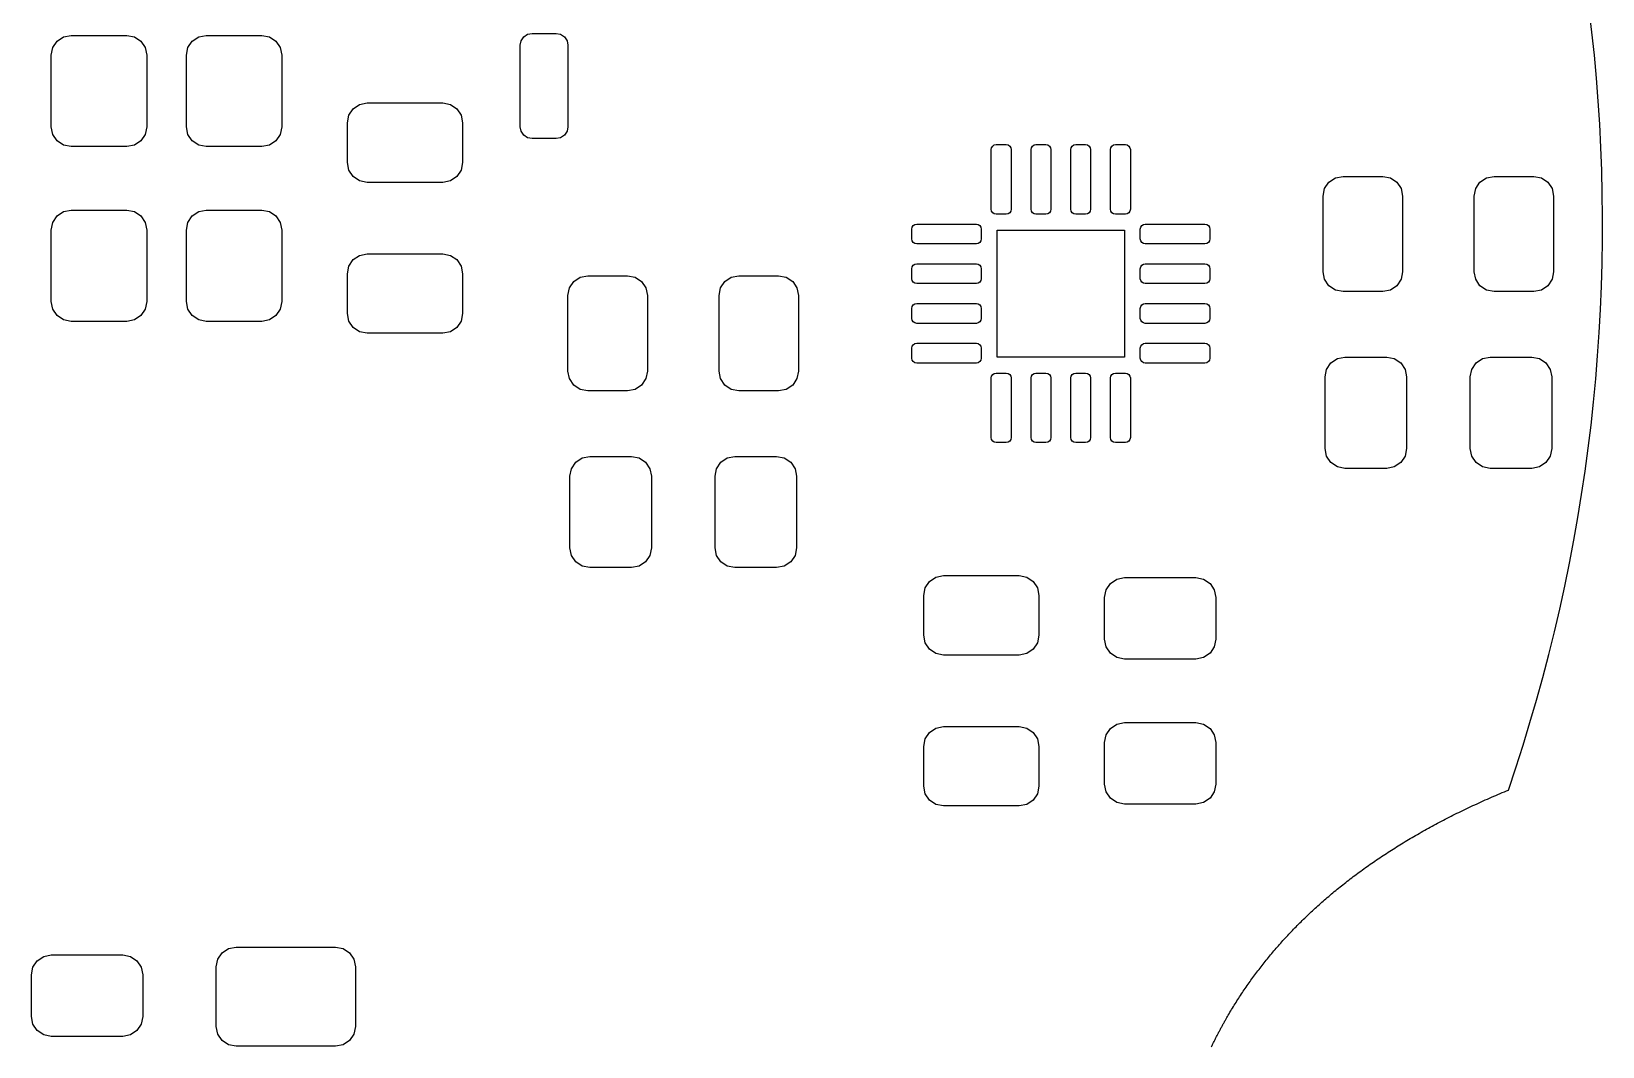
# Model space of a CAD drawing. Extents: x 0 to 44, y 0 to 43.6.
# Drawn here: x 24.23 to 44, y 11.65 to 24.43 of the extents above; entities that cross this region are included whole.
import ezdxf

# ---------------------------------------------------------------- set-up
doc = ezdxf.new("R2010")
doc.units = 0
doc.layers.add('BLACK', color=7, linetype='CONTINUOUS')
doc.layers.add('WHITE', color=7, linetype='CONTINUOUS')

msp = doc.modelspace()

# ---------------------------------------------------------------- linework, layer by layer
at = {"layer": 'BLACK', "linetype": 'CONTINUOUS'}
for p, q in [((24.557779, 24.30517), (24.638885, 24.359363)), ((24.638885, 24.359363), (24.734556, 24.378393)), ((24.734556, 24.378393), (25.434556, 24.378393)), ((25.434556, 24.378393), (25.530227, 24.359363)), ((25.530227, 24.359363), (25.611333, 24.30517)), ((26.257779, 24.30517), (26.338885, 24.359363)), ((26.338885, 24.359363), (26.434556, 24.378393)), ((26.434556, 24.378393), (27.134556, 24.378393)), ((27.134556, 24.378393), (27.230227, 24.359363)), ((27.230227, 24.359363), (27.311333, 24.30517)), ((30.395974, 24.310796), (30.42849, 24.359459)), ((30.42849, 24.359459), (30.477153, 24.391975)), ((30.477153, 24.391975), (30.534556, 24.403393)), ((30.534556, 24.403393), (30.834556, 24.403393)), ((30.834556, 24.403393), (30.891959, 24.391975)), ((30.891959, 24.391975), (30.940622, 24.359459)), ((30.940622, 24.359459), (30.973138, 24.310796)), ((24.484556, 24.128393), (24.503586, 24.224064)), ((24.484556, 23.228393), (24.484556, 24.128393)), ((24.503586, 24.224064), (24.557779, 24.30517)), ((25.611333, 24.30517), (25.665526, 24.224064)), ((25.665526, 24.224064), (25.684556, 24.128393)), ((25.684556, 24.128393), (25.684556, 23.228393)), ((26.184556, 24.128393), (26.203586, 24.224064)), ((26.184556, 23.228393), (26.184556, 24.128393)), ((26.203586, 24.224064), (26.257779, 24.30517)), ((27.311333, 24.30517), (27.365526, 24.224064)), ((27.365526, 24.224064), (27.384556, 24.128393)), ((27.384556, 24.128393), (27.384556, 23.228393)), ((30.384556, 24.253393), (30.395974, 24.310796)), ((30.384556, 23.228393), (30.384556, 24.253393)), ((30.973138, 24.310796), (30.984556, 24.253393)), ((30.984556, 24.253393), (30.984556, 23.228393)), ((28.363885, 23.509363), (28.459556, 23.528393)), ((28.459556, 23.528393), (29.409556, 23.528393)), ((29.409556, 23.528393), (29.505227, 23.509363)), ((28.209556, 23.278393), (28.228586, 23.374064)), ((28.228586, 23.374064), (28.282779, 23.45517)), ((28.282779, 23.45517), (28.363885, 23.509363)), ((29.505227, 23.509363), (29.586333, 23.45517)), ((29.586333, 23.45517), (29.640526, 23.374064)), ((29.640526, 23.374064), (29.659556, 23.278393)), ((24.503586, 23.132722), (24.484556, 23.228393)), ((24.557779, 23.051616), (24.503586, 23.132722)), ((25.665526, 23.132722), (25.611333, 23.051616)), ((25.684556, 23.228393), (25.665526, 23.132722)), ((26.203586, 23.132722), (26.184556, 23.228393)), ((26.257779, 23.051616), (26.203586, 23.132722)), ((27.365526, 23.132722), (27.311333, 23.051616)), ((27.384556, 23.228393), (27.365526, 23.132722)), ((28.209556, 22.778393), (28.209556, 23.278393)), ((29.659556, 23.278393), (29.659556, 22.778393)), ((30.395974, 23.17099), (30.384556, 23.228393)), ((30.42849, 23.122327), (30.395974, 23.17099)), ((30.973138, 23.17099), (30.940622, 23.122327)), ((30.984556, 23.228393), (30.973138, 23.17099)), ((24.638885, 22.997423), (24.557779, 23.051616)), ((24.734556, 22.978393), (24.638885, 22.997423)), ((25.434556, 22.978393), (24.734556, 22.978393)), ((25.530227, 22.997423), (25.434556, 22.978393)), ((25.611333, 23.051616), (25.530227, 22.997423)), ((26.338885, 22.997423), (26.257779, 23.051616)), ((26.434556, 22.978393), (26.338885, 22.997423)), ((27.134556, 22.978393), (26.434556, 22.978393)), ((27.230227, 22.997423), (27.134556, 22.978393)), ((27.311333, 23.051616), (27.230227, 22.997423)), ((30.477153, 23.089811), (30.42849, 23.122327)), ((30.534556, 23.078393), (30.477153, 23.089811)), ((30.834556, 23.078393), (30.534556, 23.078393)), ((30.891959, 23.089811), (30.834556, 23.078393)), ((30.940622, 23.122327), (30.891959, 23.089811)), ((36.309556, 22.940893), (36.314314, 22.964811)), ((36.309556, 22.190893), (36.309556, 22.940893)), ((36.314314, 22.964811), (36.327862, 22.985087)), ((36.327862, 22.985087), (36.348138, 22.998635)), ((36.348138, 22.998635), (36.372056, 23.003393)), ((36.372056, 23.003393), (36.497056, 23.003393)), ((36.497056, 23.003393), (36.520974, 22.998635)), ((36.520974, 22.998635), (36.54125, 22.985087)), ((36.54125, 22.985087), (36.554798, 22.964811)), ((36.554798, 22.964811), (36.559556, 22.940893)), ((36.559556, 22.940893), (36.559556, 22.190893)), ((36.809556, 22.940893), (36.814314, 22.964811)), ((36.809556, 22.190893), (36.809556, 22.940893)), ((36.814314, 22.964811), (36.827862, 22.985087)), ((36.827862, 22.985087), (36.848138, 22.998635)), ((36.848138, 22.998635), (36.872056, 23.003393)), ((36.872056, 23.003393), (36.997056, 23.003393)), ((36.997056, 23.003393), (37.020974, 22.998635)), ((37.020974, 22.998635), (37.04125, 22.985087)), ((37.04125, 22.985087), (37.054798, 22.964811)), ((37.054798, 22.964811), (37.059556, 22.940893)), ((37.059556, 22.940893), (37.059556, 22.190893)), ((37.309556, 22.940893), (37.314314, 22.964811)), ((37.309556, 22.190893), (37.309556, 22.940893)), ((37.314314, 22.964811), (37.327862, 22.985087)), ((37.327862, 22.985087), (37.348138, 22.998635)), ((37.348138, 22.998635), (37.372056, 23.003393)), ((37.372056, 23.003393), (37.497056, 23.003393)), ((37.497056, 23.003393), (37.520974, 22.998635)), ((37.520974, 22.998635), (37.54125, 22.985087)), ((37.54125, 22.985087), (37.554798, 22.964811)), ((37.554798, 22.964811), (37.559556, 22.940893)), ((37.559556, 22.940893), (37.559556, 22.190893)), ((37.809556, 22.940893), (37.814314, 22.964811)), ((37.809556, 22.190893), (37.809556, 22.940893)), ((37.814314, 22.964811), (37.827862, 22.985087)), ((37.827862, 22.985087), (37.848138, 22.998635)), ((37.848138, 22.998635), (37.872056, 23.003393)), ((37.872056, 23.003393), (37.997056, 23.003393)), ((37.997056, 23.003393), (38.020974, 22.998635)), ((38.020974, 22.998635), (38.04125, 22.985087)), ((38.04125, 22.985087), (38.054798, 22.964811)), ((38.054798, 22.964811), (38.059556, 22.940893)), ((38.059556, 22.940893), (38.059556, 22.190893)), ((28.228586, 22.682722), (28.209556, 22.778393)), ((29.659556, 22.778393), (29.640526, 22.682722)), ((28.282779, 22.601616), (28.228586, 22.682722)), ((28.363885, 22.547423), (28.282779, 22.601616)), ((28.459556, 22.528393), (28.363885, 22.547423)), ((29.505227, 22.547423), (29.409556, 22.528393)), ((29.586333, 22.601616), (29.505227, 22.547423)), ((29.640526, 22.682722), (29.586333, 22.601616)), ((40.557779, 22.53017), (40.638885, 22.584363)), ((40.638885, 22.584363), (40.734556, 22.603393)), ((40.734556, 22.603393), (41.234556, 22.603393)), ((41.234556, 22.603393), (41.330227, 22.584363)), ((41.330227, 22.584363), (41.411333, 22.53017)), ((42.457779, 22.53017), (42.538885, 22.584363)), ((42.538885, 22.584363), (42.634556, 22.603393)), ((42.634556, 22.603393), (43.134556, 22.603393)), ((43.134556, 22.603393), (43.230227, 22.584363)), ((43.230227, 22.584363), (43.311333, 22.53017)), ((29.409556, 22.528393), (28.459556, 22.528393)), ((40.484556, 22.353393), (40.503586, 22.449064)), ((40.484556, 21.403393), (40.484556, 22.353393)), ((40.503586, 22.449064), (40.557779, 22.53017)), ((41.411333, 22.53017), (41.465526, 22.449064)), ((41.465526, 22.449064), (41.484556, 22.353393)), ((41.484556, 22.353393), (41.484556, 21.403393)), ((42.384556, 22.353393), (42.403586, 22.449064)), ((42.384556, 21.403393), (42.384556, 22.353393)), ((42.403586, 22.449064), (42.457779, 22.53017)), ((43.311333, 22.53017), (43.365526, 22.449064)), ((43.365526, 22.449064), (43.384556, 22.353393)), ((43.384556, 22.353393), (43.384556, 21.403393)), ((24.557779, 22.10517), (24.638885, 22.159363)), ((24.638885, 22.159363), (24.734556, 22.178393)), ((24.734556, 22.178393), (25.434556, 22.178393)), ((25.434556, 22.178393), (25.530227, 22.159363)), ((25.530227, 22.159363), (25.611333, 22.10517)), ((26.257779, 22.10517), (26.338885, 22.159363)), ((26.338885, 22.159363), (26.434556, 22.178393)), ((26.434556, 22.178393), (27.134556, 22.178393)), ((27.134556, 22.178393), (27.230227, 22.159363)), ((27.230227, 22.159363), (27.311333, 22.10517)), ((36.314314, 22.166975), (36.309556, 22.190893)), ((36.327862, 22.146699), (36.314314, 22.166975)), ((36.348138, 22.133151), (36.327862, 22.146699)), ((36.54125, 22.146699), (36.520974, 22.133151)), ((36.554798, 22.166975), (36.54125, 22.146699)), ((36.559556, 22.190893), (36.554798, 22.166975)), ((36.814314, 22.166975), (36.809556, 22.190893)), ((36.827862, 22.146699), (36.814314, 22.166975)), ((36.848138, 22.133151), (36.827862, 22.146699)), ((37.04125, 22.146699), (37.020974, 22.133151)), ((37.054798, 22.166975), (37.04125, 22.146699)), ((37.059556, 22.190893), (37.054798, 22.166975)), ((37.314314, 22.166975), (37.309556, 22.190893)), ((37.327862, 22.146699), (37.314314, 22.166975)), ((37.348138, 22.133151), (37.327862, 22.146699)), ((37.54125, 22.146699), (37.520974, 22.133151)), ((37.554798, 22.166975), (37.54125, 22.146699)), ((37.559556, 22.190893), (37.554798, 22.166975)), ((37.814314, 22.166975), (37.809556, 22.190893)), ((37.827862, 22.146699), (37.814314, 22.166975)), ((37.848138, 22.133151), (37.827862, 22.146699)), ((38.04125, 22.146699), (38.020974, 22.133151)), ((38.054798, 22.166975), (38.04125, 22.146699)), ((38.059556, 22.190893), (38.054798, 22.166975)), ((24.484556, 21.928393), (24.503586, 22.024064)), ((24.503586, 22.024064), (24.557779, 22.10517)), ((25.611333, 22.10517), (25.665526, 22.024064)), ((25.665526, 22.024064), (25.684556, 21.928393)), ((26.184556, 21.928393), (26.203586, 22.024064)), ((26.203586, 22.024064), (26.257779, 22.10517)), ((27.311333, 22.10517), (27.365526, 22.024064)), ((27.365526, 22.024064), (27.384556, 21.928393)), ((35.309556, 21.940893), (35.314314, 21.964811)), ((35.309556, 21.815893), (35.309556, 21.940893)), ((35.314314, 21.964811), (35.327862, 21.985087)), ((35.327862, 21.985087), (35.348138, 21.998635)), ((35.348138, 21.998635), (35.372056, 22.003393)), ((35.372056, 22.003393), (36.122056, 22.003393)), ((36.122056, 22.003393), (36.145974, 21.998635)), ((36.145974, 21.998635), (36.16625, 21.985087)), ((36.16625, 21.985087), (36.179798, 21.964811)), ((36.179798, 21.964811), (36.184556, 21.940893)), ((36.184556, 21.940893), (36.184556, 21.815893)), ((36.372056, 22.128393), (36.348138, 22.133151)), ((36.497056, 22.128393), (36.372056, 22.128393)), ((36.520974, 22.133151), (36.497056, 22.128393)), ((36.872056, 22.128393), (36.848138, 22.133151)), ((36.997056, 22.128393), (36.872056, 22.128393)), ((37.020974, 22.133151), (36.997056, 22.128393)), ((37.372056, 22.128393), (37.348138, 22.133151)), ((37.497056, 22.128393), (37.372056, 22.128393)), ((37.520974, 22.133151), (37.497056, 22.128393)), ((37.872056, 22.128393), (37.848138, 22.133151)), ((37.997056, 22.128393), (37.872056, 22.128393)), ((38.020974, 22.133151), (37.997056, 22.128393)), ((38.184556, 21.940893), (38.189314, 21.964811)), ((38.184556, 21.815893), (38.184556, 21.940893)), ((38.189314, 21.964811), (38.202862, 21.985087)), ((38.202862, 21.985087), (38.223138, 21.998635)), ((38.223138, 21.998635), (38.247056, 22.003393)), ((38.247056, 22.003393), (38.997056, 22.003393)), ((38.997056, 22.003393), (39.020974, 21.998635)), ((39.020974, 21.998635), (39.04125, 21.985087)), ((39.04125, 21.985087), (39.054798, 21.964811)), ((39.054798, 21.964811), (39.059556, 21.940893)), ((39.059556, 21.940893), (39.059556, 21.815893)), ((24.484556, 21.028393), (24.484556, 21.928393)), ((25.684556, 21.928393), (25.684556, 21.028393)), ((26.184556, 21.028393), (26.184556, 21.928393)), ((27.384556, 21.928393), (27.384556, 21.028393)), ((35.314314, 21.791975), (35.309556, 21.815893)), ((35.327862, 21.771699), (35.314314, 21.791975)), ((35.348138, 21.758151), (35.327862, 21.771699)), ((35.372056, 21.753393), (35.348138, 21.758151)), ((36.122056, 21.753393), (35.372056, 21.753393)), ((36.145974, 21.758151), (36.122056, 21.753393)), ((36.16625, 21.771699), (36.145974, 21.758151)), ((36.179798, 21.791975), (36.16625, 21.771699)), ((36.184556, 21.815893), (36.179798, 21.791975)), ((36.384556, 20.328393), (36.384556, 21.928393)), ((36.384556, 21.928393), (37.984556, 21.928393)), ((37.984556, 21.928393), (37.984556, 20.328393)), ((38.189314, 21.791975), (38.184556, 21.815893)), ((38.202862, 21.771699), (38.189314, 21.791975)), ((38.223138, 21.758151), (38.202862, 21.771699)), ((38.247056, 21.753393), (38.223138, 21.758151)), ((38.997056, 21.753393), (38.247056, 21.753393)), ((39.020974, 21.758151), (38.997056, 21.753393)), ((39.04125, 21.771699), (39.020974, 21.758151)), ((39.054798, 21.791975), (39.04125, 21.771699)), ((39.059556, 21.815893), (39.054798, 21.791975)), ((28.228586, 21.474064), (28.282779, 21.55517)), ((28.282779, 21.55517), (28.363885, 21.609363)), ((28.363885, 21.609363), (28.459556, 21.628393)), ((28.459556, 21.628393), (29.409556, 21.628393)), ((29.409556, 21.628393), (29.505227, 21.609363)), ((29.505227, 21.609363), (29.586333, 21.55517)), ((29.586333, 21.55517), (29.640526, 21.474064)), ((28.209556, 21.378393), (28.228586, 21.474064)), ((28.209556, 20.878393), (28.209556, 21.378393)), ((29.640526, 21.474064), (29.659556, 21.378393)), ((29.659556, 21.378393), (29.659556, 20.878393)), ((31.138885, 21.334363), (31.234556, 21.353393)), ((31.234556, 21.353393), (31.734556, 21.353393)), ((31.734556, 21.353393), (31.830227, 21.334363)), ((33.038885, 21.334363), (33.134556, 21.353393)), ((33.134556, 21.353393), (33.634556, 21.353393)), ((33.634556, 21.353393), (33.730227, 21.334363)), ((35.309556, 21.440893), (35.314314, 21.464811)), ((35.309556, 21.315893), (35.309556, 21.440893)), ((35.314314, 21.464811), (35.327862, 21.485087)), ((35.327862, 21.485087), (35.348138, 21.498635)), ((35.348138, 21.498635), (35.372056, 21.503393)), ((35.372056, 21.503393), (36.122056, 21.503393)), ((36.122056, 21.503393), (36.145974, 21.498635)), ((36.145974, 21.498635), (36.16625, 21.485087)), ((36.16625, 21.485087), (36.179798, 21.464811)), ((36.179798, 21.464811), (36.184556, 21.440893)), ((36.184556, 21.440893), (36.184556, 21.315893)), ((38.184556, 21.440893), (38.189314, 21.464811)), ((38.184556, 21.315893), (38.184556, 21.440893)), ((38.189314, 21.464811), (38.202862, 21.485087)), ((38.202862, 21.485087), (38.223138, 21.498635)), ((38.223138, 21.498635), (38.247056, 21.503393)), ((38.247056, 21.503393), (38.997056, 21.503393)), ((38.997056, 21.503393), (39.020974, 21.498635)), ((39.020974, 21.498635), (39.04125, 21.485087)), ((39.04125, 21.485087), (39.054798, 21.464811)), ((39.054798, 21.464811), (39.059556, 21.440893)), ((39.059556, 21.440893), (39.059556, 21.315893)), ((40.503586, 21.307722), (40.484556, 21.403393)), ((41.484556, 21.403393), (41.465526, 21.307722)), ((42.403586, 21.307722), (42.384556, 21.403393)), ((43.384556, 21.403393), (43.365526, 21.307722)), ((30.984556, 21.103393), (31.003586, 21.199064)), ((31.003586, 21.199064), (31.057779, 21.28017)), ((31.057779, 21.28017), (31.138885, 21.334363)), ((31.830227, 21.334363), (31.911333, 21.28017)), ((31.911333, 21.28017), (31.965526, 21.199064)), ((31.965526, 21.199064), (31.984556, 21.103393)), ((32.884556, 21.103393), (32.903586, 21.199064)), ((32.903586, 21.199064), (32.957779, 21.28017)), ((32.957779, 21.28017), (33.038885, 21.334363)), ((33.730227, 21.334363), (33.811333, 21.28017)), ((33.811333, 21.28017), (33.865526, 21.199064)), ((33.865526, 21.199064), (33.884556, 21.103393)), ((35.314314, 21.291975), (35.309556, 21.315893)), ((35.327862, 21.271699), (35.314314, 21.291975)), ((35.348138, 21.258151), (35.327862, 21.271699)), ((35.372056, 21.253393), (35.348138, 21.258151)), ((36.122056, 21.253393), (35.372056, 21.253393)), ((36.145974, 21.258151), (36.122056, 21.253393)), ((36.16625, 21.271699), (36.145974, 21.258151)), ((36.179798, 21.291975), (36.16625, 21.271699)), ((36.184556, 21.315893), (36.179798, 21.291975)), ((38.189314, 21.291975), (38.184556, 21.315893)), ((38.202862, 21.271699), (38.189314, 21.291975)), ((38.223138, 21.258151), (38.202862, 21.271699)), ((38.247056, 21.253393), (38.223138, 21.258151)), ((38.997056, 21.253393), (38.247056, 21.253393)), ((39.020974, 21.258151), (38.997056, 21.253393)), ((39.04125, 21.271699), (39.020974, 21.258151)), ((39.054798, 21.291975), (39.04125, 21.271699)), ((39.059556, 21.315893), (39.054798, 21.291975)), ((40.557779, 21.226616), (40.503586, 21.307722)), ((40.638885, 21.172423), (40.557779, 21.226616)), ((40.734556, 21.153393), (40.638885, 21.172423)), ((41.234556, 21.153393), (40.734556, 21.153393)), ((41.330227, 21.172423), (41.234556, 21.153393)), ((41.411333, 21.226616), (41.330227, 21.172423)), ((41.465526, 21.307722), (41.411333, 21.226616)), ((42.457779, 21.226616), (42.403586, 21.307722)), ((42.538885, 21.172423), (42.457779, 21.226616)), ((42.634556, 21.153393), (42.538885, 21.172423)), ((43.134556, 21.153393), (42.634556, 21.153393)), ((43.230227, 21.172423), (43.134556, 21.153393)), ((43.311333, 21.226616), (43.230227, 21.172423)), ((43.365526, 21.307722), (43.311333, 21.226616)), ((24.503586, 20.932722), (24.484556, 21.028393)), ((25.684556, 21.028393), (25.665526, 20.932722)), ((26.203586, 20.932722), (26.184556, 21.028393)), ((27.384556, 21.028393), (27.365526, 20.932722)), ((30.984556, 20.153393), (30.984556, 21.103393)), ((31.984556, 21.103393), (31.984556, 20.153393)), ((32.884556, 20.153393), (32.884556, 21.103393)), ((33.884556, 21.103393), (33.884556, 20.153393)), ((35.309556, 20.940893), (35.314314, 20.964811)), ((35.314314, 20.964811), (35.327862, 20.985087)), ((35.327862, 20.985087), (35.348138, 20.998635)), ((35.348138, 20.998635), (35.372056, 21.003393)), ((35.372056, 21.003393), (36.122056, 21.003393)), ((36.122056, 21.003393), (36.145974, 20.998635)), ((36.145974, 20.998635), (36.16625, 20.985087)), ((36.16625, 20.985087), (36.179798, 20.964811)), ((36.179798, 20.964811), (36.184556, 20.940893)), ((38.184556, 20.940893), (38.189314, 20.964811)), ((38.189314, 20.964811), (38.202862, 20.985087)), ((38.202862, 20.985087), (38.223138, 20.998635)), ((38.223138, 20.998635), (38.247056, 21.003393)), ((38.247056, 21.003393), (38.997056, 21.003393)), ((38.997056, 21.003393), (39.020974, 20.998635)), ((39.020974, 20.998635), (39.04125, 20.985087)), ((39.04125, 20.985087), (39.054798, 20.964811)), ((39.054798, 20.964811), (39.059556, 20.940893)), ((24.557779, 20.851616), (24.503586, 20.932722)), ((24.638885, 20.797423), (24.557779, 20.851616)), ((24.734556, 20.778393), (24.638885, 20.797423)), ((25.434556, 20.778393), (24.734556, 20.778393)), ((25.530227, 20.797423), (25.434556, 20.778393)), ((25.611333, 20.851616), (25.530227, 20.797423)), ((25.665526, 20.932722), (25.611333, 20.851616)), ((26.257779, 20.851616), (26.203586, 20.932722)), ((26.338885, 20.797423), (26.257779, 20.851616)), ((26.434556, 20.778393), (26.338885, 20.797423)), ((27.134556, 20.778393), (26.434556, 20.778393)), ((27.230227, 20.797423), (27.134556, 20.778393)), ((27.311333, 20.851616), (27.230227, 20.797423)), ((27.365526, 20.932722), (27.311333, 20.851616)), ((28.228586, 20.782722), (28.209556, 20.878393)), ((28.282779, 20.701616), (28.228586, 20.782722)), ((29.640526, 20.782722), (29.586333, 20.701616)), ((29.659556, 20.878393), (29.640526, 20.782722)), ((35.309556, 20.815893), (35.309556, 20.940893)), ((35.314314, 20.791975), (35.309556, 20.815893)), ((35.327862, 20.771699), (35.314314, 20.791975)), ((35.348138, 20.758151), (35.327862, 20.771699)), ((35.372056, 20.753393), (35.348138, 20.758151)), ((36.145974, 20.758151), (36.122056, 20.753393)), ((36.16625, 20.771699), (36.145974, 20.758151)), ((36.179798, 20.791975), (36.16625, 20.771699)), ((36.184556, 20.815893), (36.179798, 20.791975)), ((36.184556, 20.940893), (36.184556, 20.815893)), ((38.184556, 20.815893), (38.184556, 20.940893)), ((38.189314, 20.791975), (38.184556, 20.815893)), ((38.202862, 20.771699), (38.189314, 20.791975)), ((38.223138, 20.758151), (38.202862, 20.771699)), ((38.247056, 20.753393), (38.223138, 20.758151)), ((39.020974, 20.758151), (38.997056, 20.753393)), ((39.04125, 20.771699), (39.020974, 20.758151)), ((39.054798, 20.791975), (39.04125, 20.771699)), ((39.059556, 20.815893), (39.054798, 20.791975)), ((39.059556, 20.940893), (39.059556, 20.815893)), ((28.363885, 20.647423), (28.282779, 20.701616)), ((28.459556, 20.628393), (28.363885, 20.647423)), ((29.409556, 20.628393), (28.459556, 20.628393)), ((29.505227, 20.647423), (29.409556, 20.628393)), ((29.586333, 20.701616), (29.505227, 20.647423)), ((36.122056, 20.753393), (35.372056, 20.753393)), ((38.997056, 20.753393), (38.247056, 20.753393)), ((35.309556, 20.440893), (35.314314, 20.464811)), ((35.309556, 20.315893), (35.309556, 20.440893)), ((35.314314, 20.464811), (35.327862, 20.485087)), ((35.327862, 20.485087), (35.348138, 20.498635)), ((35.348138, 20.498635), (35.372056, 20.503393)), ((35.372056, 20.503393), (36.122056, 20.503393)), ((36.122056, 20.503393), (36.145974, 20.498635)), ((36.145974, 20.498635), (36.16625, 20.485087)), ((36.16625, 20.485087), (36.179798, 20.464811)), ((36.179798, 20.464811), (36.184556, 20.440893)), ((36.184556, 20.440893), (36.184556, 20.315893)), ((38.184556, 20.440893), (38.189314, 20.464811)), ((38.184556, 20.315893), (38.184556, 20.440893)), ((38.189314, 20.464811), (38.202862, 20.485087)), ((38.202862, 20.485087), (38.223138, 20.498635)), ((38.223138, 20.498635), (38.247056, 20.503393)), ((38.247056, 20.503393), (38.997056, 20.503393)), ((38.997056, 20.503393), (39.020974, 20.498635)), ((39.020974, 20.498635), (39.04125, 20.485087)), ((39.04125, 20.485087), (39.054798, 20.464811)), ((39.054798, 20.464811), (39.059556, 20.440893)), ((39.059556, 20.440893), (39.059556, 20.315893)), ((35.314314, 20.291975), (35.309556, 20.315893)), ((35.327862, 20.271699), (35.314314, 20.291975)), ((35.348138, 20.258151), (35.327862, 20.271699)), ((35.372056, 20.253393), (35.348138, 20.258151)), ((36.122056, 20.253393), (35.372056, 20.253393)), ((36.145974, 20.258151), (36.122056, 20.253393)), ((36.16625, 20.271699), (36.145974, 20.258151)), ((36.179798, 20.291975), (36.16625, 20.271699)), ((36.184556, 20.315893), (36.179798, 20.291975)), ((37.984556, 20.328393), (36.384556, 20.328393)), ((38.189314, 20.291975), (38.184556, 20.315893)), ((38.202862, 20.271699), (38.189314, 20.291975)), ((38.223138, 20.258151), (38.202862, 20.271699)), ((38.247056, 20.253393), (38.223138, 20.258151)), ((38.997056, 20.253393), (38.247056, 20.253393)), ((39.020974, 20.258151), (38.997056, 20.253393)), ((39.04125, 20.271699), (39.020974, 20.258151)), ((39.054798, 20.291975), (39.04125, 20.271699)), ((39.059556, 20.315893), (39.054798, 20.291975)), ((40.509556, 20.078393), (40.528586, 20.174064)), ((40.528586, 20.174064), (40.582779, 20.25517)), ((40.582779, 20.25517), (40.663885, 20.309363)), ((40.663885, 20.309363), (40.759556, 20.328393)), ((40.759556, 20.328393), (41.284556, 20.328393)), ((41.284556, 20.328393), (41.380227, 20.309363)), ((41.380227, 20.309363), (41.461333, 20.25517)), ((41.461333, 20.25517), (41.515526, 20.174064)), ((41.515526, 20.174064), (41.534556, 20.078393)), ((42.334556, 20.078393), (42.353586, 20.174064)), ((42.353586, 20.174064), (42.407779, 20.25517)), ((42.407779, 20.25517), (42.488885, 20.309363)), ((42.488885, 20.309363), (42.584556, 20.328393)), ((42.584556, 20.328393), (43.109556, 20.328393)), ((43.109556, 20.328393), (43.205227, 20.309363)), ((43.205227, 20.309363), (43.286333, 20.25517)), ((43.286333, 20.25517), (43.340526, 20.174064)), ((43.340526, 20.174064), (43.359556, 20.078393)), ((31.003586, 20.057722), (30.984556, 20.153393)), ((31.057779, 19.976616), (31.003586, 20.057722)), ((31.138885, 19.922423), (31.057779, 19.976616)), ((31.911333, 19.976616), (31.830227, 19.922423)), ((31.965526, 20.057722), (31.911333, 19.976616)), ((31.984556, 20.153393), (31.965526, 20.057722)), ((32.903586, 20.057722), (32.884556, 20.153393)), ((32.957779, 19.976616), (32.903586, 20.057722)), ((33.038885, 19.922423), (32.957779, 19.976616)), ((33.811333, 19.976616), (33.730227, 19.922423)), ((33.865526, 20.057722), (33.811333, 19.976616)), ((33.884556, 20.153393), (33.865526, 20.057722)), ((36.309556, 20.065893), (36.314314, 20.089811)), ((36.309556, 19.315893), (36.309556, 20.065893)), ((36.314314, 20.089811), (36.327862, 20.110087)), ((36.327862, 20.110087), (36.348138, 20.123635)), ((36.348138, 20.123635), (36.372056, 20.128393)), ((36.372056, 20.128393), (36.497056, 20.128393)), ((36.497056, 20.128393), (36.520974, 20.123635)), ((36.520974, 20.123635), (36.54125, 20.110087)), ((36.54125, 20.110087), (36.554798, 20.089811)), ((36.554798, 20.089811), (36.559556, 20.065893)), ((36.559556, 20.065893), (36.559556, 19.315893)), ((36.809556, 20.065893), (36.814314, 20.089811)), ((36.809556, 19.315893), (36.809556, 20.065893)), ((36.814314, 20.089811), (36.827862, 20.110087)), ((36.827862, 20.110087), (36.848138, 20.123635)), ((36.848138, 20.123635), (36.872056, 20.128393)), ((36.872056, 20.128393), (36.997056, 20.128393)), ((36.997056, 20.128393), (37.020974, 20.123635)), ((37.020974, 20.123635), (37.04125, 20.110087)), ((37.04125, 20.110087), (37.054798, 20.089811)), ((37.054798, 20.089811), (37.059556, 20.065893)), ((37.059556, 20.065893), (37.059556, 19.315893)), ((37.309556, 20.065893), (37.314314, 20.089811)), ((37.309556, 19.315893), (37.309556, 20.065893)), ((37.314314, 20.089811), (37.327862, 20.110087)), ((37.327862, 20.110087), (37.348138, 20.123635)), ((37.348138, 20.123635), (37.372056, 20.128393)), ((37.372056, 20.128393), (37.497056, 20.128393)), ((37.497056, 20.128393), (37.520974, 20.123635)), ((37.520974, 20.123635), (37.54125, 20.110087)), ((37.54125, 20.110087), (37.554798, 20.089811)), ((37.554798, 20.089811), (37.559556, 20.065893)), ((37.559556, 20.065893), (37.559556, 19.315893)), ((37.809556, 20.065893), (37.814314, 20.089811)), ((37.809556, 19.315893), (37.809556, 20.065893)), ((37.814314, 20.089811), (37.827862, 20.110087)), ((37.827862, 20.110087), (37.848138, 20.123635)), ((37.848138, 20.123635), (37.872056, 20.128393)), ((37.872056, 20.128393), (37.997056, 20.128393)), ((37.997056, 20.128393), (38.020974, 20.123635)), ((38.020974, 20.123635), (38.04125, 20.110087)), ((38.04125, 20.110087), (38.054798, 20.089811)), ((38.054798, 20.089811), (38.059556, 20.065893)), ((38.059556, 20.065893), (38.059556, 19.315893)), ((40.509556, 19.178393), (40.509556, 20.078393)), ((41.534556, 20.078393), (41.534556, 19.178393)), ((42.334556, 19.178393), (42.334556, 20.078393)), ((43.359556, 20.078393), (43.359556, 19.178393)), ((31.234556, 19.903393), (31.138885, 19.922423)), ((31.734556, 19.903393), (31.234556, 19.903393)), ((31.830227, 19.922423), (31.734556, 19.903393)), ((33.134556, 19.903393), (33.038885, 19.922423)), ((33.634556, 19.903393), (33.134556, 19.903393)), ((33.730227, 19.922423), (33.634556, 19.903393)), ((36.314314, 19.291975), (36.309556, 19.315893)), ((36.327862, 19.271699), (36.314314, 19.291975)), ((36.348138, 19.258151), (36.327862, 19.271699)), ((36.372056, 19.253393), (36.348138, 19.258151)), ((36.497056, 19.253393), (36.372056, 19.253393)), ((36.520974, 19.258151), (36.497056, 19.253393)), ((36.54125, 19.271699), (36.520974, 19.258151)), ((36.554798, 19.291975), (36.54125, 19.271699)), ((36.559556, 19.315893), (36.554798, 19.291975)), ((36.814314, 19.291975), (36.809556, 19.315893)), ((36.827862, 19.271699), (36.814314, 19.291975)), ((36.848138, 19.258151), (36.827862, 19.271699)), ((36.872056, 19.253393), (36.848138, 19.258151)), ((36.997056, 19.253393), (36.872056, 19.253393)), ((37.020974, 19.258151), (36.997056, 19.253393)), ((37.04125, 19.271699), (37.020974, 19.258151)), ((37.054798, 19.291975), (37.04125, 19.271699)), ((37.059556, 19.315893), (37.054798, 19.291975)), ((37.314314, 19.291975), (37.309556, 19.315893)), ((37.327862, 19.271699), (37.314314, 19.291975)), ((37.348138, 19.258151), (37.327862, 19.271699)), ((37.372056, 19.253393), (37.348138, 19.258151)), ((37.497056, 19.253393), (37.372056, 19.253393)), ((37.520974, 19.258151), (37.497056, 19.253393)), ((37.54125, 19.271699), (37.520974, 19.258151)), ((37.554798, 19.291975), (37.54125, 19.271699)), ((37.559556, 19.315893), (37.554798, 19.291975)), ((37.814314, 19.291975), (37.809556, 19.315893)), ((37.827862, 19.271699), (37.814314, 19.291975)), ((37.848138, 19.258151), (37.827862, 19.271699)), ((37.872056, 19.253393), (37.848138, 19.258151)), ((37.997056, 19.253393), (37.872056, 19.253393)), ((38.020974, 19.258151), (37.997056, 19.253393)), ((38.04125, 19.271699), (38.020974, 19.258151)), ((38.054798, 19.291975), (38.04125, 19.271699)), ((38.059556, 19.315893), (38.054798, 19.291975)), ((40.528586, 19.082722), (40.509556, 19.178393)), ((41.534556, 19.178393), (41.515526, 19.082722)), ((42.353586, 19.082722), (42.334556, 19.178393)), ((43.359556, 19.178393), (43.340526, 19.082722)), ((31.028586, 18.924064), (31.082779, 19.00517)), ((31.082779, 19.00517), (31.163885, 19.059363)), ((31.163885, 19.059363), (31.259556, 19.078393)), ((31.259556, 19.078393), (31.784556, 19.078393)), ((31.784556, 19.078393), (31.880227, 19.059363)), ((31.880227, 19.059363), (31.961333, 19.00517)), ((31.961333, 19.00517), (32.015526, 18.924064)), ((32.853586, 18.924064), (32.907779, 19.00517)), ((32.907779, 19.00517), (32.988885, 19.059363)), ((32.988885, 19.059363), (33.084556, 19.078393)), ((33.084556, 19.078393), (33.609556, 19.078393)), ((33.609556, 19.078393), (33.705227, 19.059363)), ((33.705227, 19.059363), (33.786333, 19.00517)), ((33.786333, 19.00517), (33.840526, 18.924064)), ((40.582779, 19.001616), (40.528586, 19.082722)), ((40.663885, 18.947423), (40.582779, 19.001616)), ((41.461333, 19.001616), (41.380227, 18.947423)), ((41.515526, 19.082722), (41.461333, 19.001616)), ((42.407779, 19.001616), (42.353586, 19.082722)), ((42.488885, 18.947423), (42.407779, 19.001616)), ((43.286333, 19.001616), (43.205227, 18.947423)), ((43.340526, 19.082722), (43.286333, 19.001616)), ((31.009556, 18.828393), (31.028586, 18.924064)), ((31.009556, 17.928393), (31.009556, 18.828393)), ((32.015526, 18.924064), (32.034556, 18.828393)), ((32.034556, 18.828393), (32.034556, 17.928393)), ((32.834556, 18.828393), (32.853586, 18.924064)), ((32.834556, 17.928393), (32.834556, 18.828393)), ((33.840526, 18.924064), (33.859556, 18.828393)), ((33.859556, 18.828393), (33.859556, 17.928393)), ((40.759556, 18.928393), (40.663885, 18.947423)), ((41.284556, 18.928393), (40.759556, 18.928393)), ((41.380227, 18.947423), (41.284556, 18.928393)), ((42.584556, 18.928393), (42.488885, 18.947423)), ((43.109556, 18.928393), (42.584556, 18.928393)), ((43.205227, 18.947423), (43.109556, 18.928393)), ((31.028586, 17.832722), (31.009556, 17.928393)), ((31.082779, 17.751616), (31.028586, 17.832722)), ((32.015526, 17.832722), (31.961333, 17.751616)), ((32.034556, 17.928393), (32.015526, 17.832722)), ((32.853586, 17.832722), (32.834556, 17.928393)), ((32.907779, 17.751616), (32.853586, 17.832722)), ((33.840526, 17.832722), (33.786333, 17.751616)), ((33.859556, 17.928393), (33.840526, 17.832722)), ((31.163885, 17.697423), (31.082779, 17.751616)), ((31.259556, 17.678393), (31.163885, 17.697423)), ((31.784556, 17.678393), (31.259556, 17.678393)), ((31.880227, 17.697423), (31.784556, 17.678393)), ((31.961333, 17.751616), (31.880227, 17.697423)), ((32.988885, 17.697423), (32.907779, 17.751616)), ((33.084556, 17.678393), (32.988885, 17.697423)), ((33.609556, 17.678393), (33.084556, 17.678393)), ((33.705227, 17.697423), (33.609556, 17.678393)), ((33.786333, 17.751616), (33.705227, 17.697423)), ((35.459556, 17.328393), (35.478586, 17.424064)), ((35.478586, 17.424064), (35.532779, 17.50517)), ((35.532779, 17.50517), (35.613885, 17.559363)), ((35.613885, 17.559363), (35.709556, 17.578393)), ((35.709556, 17.578393), (36.659556, 17.578393)), ((36.659556, 17.578393), (36.755227, 17.559363)), ((36.755227, 17.559363), (36.836333, 17.50517)), ((36.836333, 17.50517), (36.890526, 17.424064)), ((36.890526, 17.424064), (36.909556, 17.328393)), ((37.734556, 17.303393), (37.753586, 17.399064)), ((37.753586, 17.399064), (37.807779, 17.48017)), ((37.807779, 17.48017), (37.888885, 17.534363)), ((37.888885, 17.534363), (37.984556, 17.553393)), ((37.984556, 17.553393), (38.884556, 17.553393)), ((38.884556, 17.553393), (38.980227, 17.534363)), ((38.980227, 17.534363), (39.061333, 17.48017)), ((39.061333, 17.48017), (39.115526, 17.399064)), ((39.115526, 17.399064), (39.134556, 17.303393)), ((35.459556, 16.828393), (35.459556, 17.328393)), ((36.909556, 17.328393), (36.909556, 16.828393)), ((37.734556, 16.778393), (37.734556, 17.303393)), ((39.134556, 17.303393), (39.134556, 16.778393)), ((35.478586, 16.732722), (35.459556, 16.828393)), ((36.909556, 16.828393), (36.890526, 16.732722)), ((35.532779, 16.651616), (35.478586, 16.732722)), ((35.613885, 16.597423), (35.532779, 16.651616)), ((36.836333, 16.651616), (36.755227, 16.597423)), ((36.890526, 16.732722), (36.836333, 16.651616)), ((37.753586, 16.682722), (37.734556, 16.778393)), ((37.807779, 16.601616), (37.753586, 16.682722)), ((39.115526, 16.682722), (39.061333, 16.601616)), ((39.134556, 16.778393), (39.115526, 16.682722)), ((35.709556, 16.578393), (35.613885, 16.597423)), ((36.659556, 16.578393), (35.709556, 16.578393)), ((36.755227, 16.597423), (36.659556, 16.578393)), ((37.888885, 16.547423), (37.807779, 16.601616)), ((37.984556, 16.528393), (37.888885, 16.547423)), ((38.884556, 16.528393), (37.984556, 16.528393)), ((38.980227, 16.547423), (38.884556, 16.528393)), ((39.061333, 16.601616), (38.980227, 16.547423)), ((35.532779, 15.60517), (35.613885, 15.659363)), ((35.613885, 15.659363), (35.709556, 15.678393)), ((35.709556, 15.678393), (36.659556, 15.678393)), ((36.659556, 15.678393), (36.755227, 15.659363)), ((36.755227, 15.659363), (36.836333, 15.60517)), ((37.753586, 15.574064), (37.807779, 15.65517)), ((37.807779, 15.65517), (37.888885, 15.709363)), ((37.888885, 15.709363), (37.984556, 15.728393)), ((37.984556, 15.728393), (38.884556, 15.728393)), ((38.884556, 15.728393), (38.980227, 15.709363)), ((38.980227, 15.709363), (39.061333, 15.65517)), ((39.061333, 15.65517), (39.115526, 15.574064)), ((35.459556, 15.428393), (35.478586, 15.524064)), ((35.459556, 14.928393), (35.459556, 15.428393)), ((35.478586, 15.524064), (35.532779, 15.60517)), ((36.836333, 15.60517), (36.890526, 15.524064)), ((36.890526, 15.524064), (36.909556, 15.428393)), ((36.909556, 15.428393), (36.909556, 14.928393)), ((37.734556, 15.478393), (37.753586, 15.574064)), ((37.734556, 14.953393), (37.734556, 15.478393)), ((39.115526, 15.574064), (39.134556, 15.478393)), ((39.134556, 15.478393), (39.134556, 14.953393)), ((35.478586, 14.832722), (35.459556, 14.928393)), ((35.532779, 14.751616), (35.478586, 14.832722)), ((36.890526, 14.832722), (36.836333, 14.751616)), ((36.909556, 14.928393), (36.890526, 14.832722)), ((37.753586, 14.857722), (37.734556, 14.953393)), ((37.807779, 14.776616), (37.753586, 14.857722)), ((39.115526, 14.857722), (39.061333, 14.776616)), ((39.134556, 14.953393), (39.115526, 14.857722)), ((35.613885, 14.697423), (35.532779, 14.751616)), ((35.709556, 14.678393), (35.613885, 14.697423)), ((36.659556, 14.678393), (35.709556, 14.678393)), ((36.755227, 14.697423), (36.659556, 14.678393)), ((36.836333, 14.751616), (36.755227, 14.697423)), ((37.888885, 14.722423), (37.807779, 14.776616)), ((37.984556, 14.703393), (37.888885, 14.722423)), ((38.884556, 14.703393), (37.984556, 14.703393)), ((38.980227, 14.722423), (38.884556, 14.703393)), ((39.061333, 14.776616), (38.980227, 14.722423)), ((26.632779, 12.83017), (26.713885, 12.884363)), ((26.713885, 12.884363), (26.809556, 12.903393)), ((26.809556, 12.903393), (28.059556, 12.903393)), ((28.059556, 12.903393), (28.155227, 12.884363)), ((28.155227, 12.884363), (28.236333, 12.83017)), ((24.253586, 12.649064), (24.307779, 12.73017)), ((24.307779, 12.73017), (24.388885, 12.784363)), ((24.388885, 12.784363), (24.484556, 12.803393)), ((24.484556, 12.803393), (25.384556, 12.803393)), ((25.384556, 12.803393), (25.480227, 12.784363)), ((25.480227, 12.784363), (25.561333, 12.73017)), ((25.561333, 12.73017), (25.615526, 12.649064)), ((26.559556, 12.653393), (26.578586, 12.749064)), ((26.559556, 11.903393), (26.559556, 12.653393)), ((26.578586, 12.749064), (26.632779, 12.83017)), ((28.236333, 12.83017), (28.290526, 12.749064)), ((28.290526, 12.749064), (28.309556, 12.653393)), ((28.309556, 12.653393), (28.309556, 11.903393)), ((24.234556, 12.553393), (24.253586, 12.649064)), ((24.234556, 12.028393), (24.234556, 12.553393)), ((25.615526, 12.649064), (25.634556, 12.553393)), ((25.634556, 12.553393), (25.634556, 12.028393)), ((24.253586, 11.932722), (24.234556, 12.028393)), ((24.307779, 11.851616), (24.253586, 11.932722)), ((25.615526, 11.932722), (25.561333, 11.851616)), ((25.634556, 12.028393), (25.615526, 11.932722)), ((26.578586, 11.807722), (26.559556, 11.903393)), ((28.309556, 11.903393), (28.290526, 11.807722)), ((24.388885, 11.797423), (24.307779, 11.851616)), ((24.484556, 11.778393), (24.388885, 11.797423)), ((25.384556, 11.778393), (24.484556, 11.778393)), ((25.480227, 11.797423), (25.384556, 11.778393)), ((25.561333, 11.851616), (25.480227, 11.797423)), ((26.632779, 11.726616), (26.578586, 11.807722)), ((26.713885, 11.672423), (26.632779, 11.726616)), ((26.809556, 11.653393), (26.713885, 11.672423)), ((28.155227, 11.672423), (28.059556, 11.653393)), ((28.236333, 11.726616), (28.155227, 11.672423)), ((28.290526, 11.807722), (28.236333, 11.726616)), ((28.059556, 11.653393), (26.809556, 11.653393))]:
    msp.add_line(p, q, dxfattribs=at)
at = {"layer": 'WHITE', "linetype": 'CONTINUOUS'}
for p, q in [((42.684288, 14.823477), (42.711305, 14.834954)), ((42.711305, 14.834954), (42.738437, 14.846393)), ((42.738437, 14.846393), (42.765684, 14.857794)), ((42.765684, 14.857794), (42.793046, 14.869156)), ((42.793046, 14.869156), (42.815444, 14.878393)), ((42.242161, 14.622598), (42.267287, 14.634711)), ((42.267287, 14.634711), (42.292521, 14.646788)), ((42.292521, 14.646788), (42.317865, 14.658827)), ((42.317865, 14.658827), (42.343317, 14.67083)), ((42.343317, 14.67083), (42.368879, 14.682796)), ((42.368879, 14.682796), (42.394551, 14.694725)), ((42.394551, 14.694725), (42.420333, 14.706617)), ((42.420333, 14.706617), (42.446225, 14.718472)), ((42.446225, 14.718472), (42.472228, 14.73029)), ((42.472228, 14.73029), (42.498343, 14.74207)), ((42.498343, 14.74207), (42.524569, 14.753813)), ((42.524569, 14.753813), (42.550907, 14.765518)), ((42.550907, 14.765518), (42.577357, 14.777185)), ((42.577357, 14.777185), (42.60392, 14.788815)), ((42.60392, 14.788815), (42.630596, 14.800407)), ((42.630596, 14.800407), (42.657385, 14.811961)), ((42.657385, 14.811961), (42.684288, 14.823477)), ((41.854604, 14.423884), (41.878042, 14.436571)), ((41.878042, 14.436571), (41.901584, 14.449223)), ((41.901584, 14.449223), (41.925228, 14.461839)), ((41.925228, 14.461839), (41.948976, 14.47442)), ((41.948976, 14.47442), (41.972829, 14.486965)), ((41.972829, 14.486965), (41.996785, 14.499475)), ((41.996785, 14.499475), (42.020846, 14.511949)), ((42.020846, 14.511949), (42.045012, 14.524387)), ((42.045012, 14.524387), (42.069284, 14.53679)), ((42.069284, 14.53679), (42.093661, 14.549157)), ((42.093661, 14.549157), (42.118144, 14.561487)), ((42.118144, 14.561487), (42.142733, 14.573782)), ((42.142733, 14.573782), (42.167429, 14.586041)), ((42.167429, 14.586041), (42.192232, 14.598263)), ((42.192232, 14.598263), (42.217143, 14.610449)), ((42.217143, 14.610449), (42.242161, 14.622598)), ((41.515164, 14.229394), (41.537096, 14.242602)), ((41.537096, 14.242602), (41.559127, 14.255776)), ((41.559127, 14.255776), (41.581257, 14.268915)), ((41.581257, 14.268915), (41.603485, 14.28202)), ((41.603485, 14.28202), (41.625812, 14.29509)), ((41.625812, 14.29509), (41.648239, 14.308126)), ((41.648239, 14.308126), (41.670765, 14.321127)), ((41.670765, 14.321127), (41.693391, 14.334094)), ((41.693391, 14.334094), (41.716118, 14.347026)), ((41.716118, 14.347026), (41.738945, 14.359923)), ((41.738945, 14.359923), (41.761874, 14.372785)), ((41.761874, 14.372785), (41.784904, 14.385612)), ((41.784904, 14.385612), (41.808035, 14.398405)), ((41.808035, 14.398405), (41.831268, 14.411162)), ((41.831268, 14.411162), (41.854604, 14.423884)), ((41.197742, 14.027188), (41.218239, 14.040905)), ((41.218239, 14.040905), (41.23883, 14.054588)), ((41.23883, 14.054588), (41.259514, 14.068238)), ((41.259514, 14.068238), (41.280293, 14.081854)), ((41.280293, 14.081854), (41.301167, 14.095437)), ((41.301167, 14.095437), (41.322135, 14.108985)), ((41.322135, 14.108985), (41.343198, 14.1225)), ((41.343198, 14.1225), (41.364357, 14.135981)), ((41.364357, 14.135981), (41.385611, 14.149428)), ((41.385611, 14.149428), (41.406961, 14.16284)), ((41.406961, 14.16284), (41.428408, 14.176219)), ((41.428408, 14.176219), (41.449951, 14.189564)), ((41.449951, 14.189564), (41.471591, 14.202875)), ((41.471591, 14.202875), (41.493329, 14.216151)), ((41.493329, 14.216151), (41.515164, 14.229394)), ((40.920449, 13.83163), (40.939665, 13.845815)), ((40.939665, 13.845815), (40.958972, 13.859967)), ((40.958972, 13.859967), (40.978368, 13.874086)), ((40.978368, 13.874086), (40.997855, 13.888172)), ((40.997855, 13.888172), (41.017431, 13.902224)), ((41.017431, 13.902224), (41.037099, 13.916242)), ((41.037099, 13.916242), (41.056858, 13.930228)), ((41.056858, 13.930228), (41.076708, 13.94418)), ((41.076708, 13.94418), (41.09665, 13.958098)), ((41.09665, 13.958098), (41.116683, 13.971983)), ((41.116683, 13.971983), (41.136809, 13.985834)), ((41.136809, 13.985834), (41.157027, 13.999652)), ((41.157027, 13.999652), (41.177338, 14.013437)), ((41.177338, 14.013437), (41.197742, 14.027188)), ((40.660677, 13.629545), (40.678667, 13.644195)), ((40.678667, 13.644195), (40.696743, 13.658813)), ((40.696743, 13.658813), (40.714905, 13.673397)), ((40.714905, 13.673397), (40.733153, 13.687948)), ((40.733153, 13.687948), (40.751488, 13.702465)), ((40.751488, 13.702465), (40.76991, 13.71695)), ((40.76991, 13.71695), (40.788419, 13.731401)), ((40.788419, 13.731401), (40.807016, 13.745819)), ((40.807016, 13.745819), (40.8257, 13.760204)), ((40.8257, 13.760204), (40.844473, 13.774556)), ((40.844473, 13.774556), (40.863334, 13.788874)), ((40.863334, 13.788874), (40.882283, 13.803159)), ((40.882283, 13.803159), (40.901321, 13.817411)), ((40.901321, 13.817411), (40.920449, 13.83163)), ((40.434522, 13.436063), (40.451416, 13.451146)), ((40.451416, 13.451146), (40.468394, 13.466196)), ((40.468394, 13.466196), (40.485454, 13.481212)), ((40.485454, 13.481212), (40.502598, 13.496195)), ((40.502598, 13.496195), (40.519825, 13.511145)), ((40.519825, 13.511145), (40.537136, 13.526061)), ((40.537136, 13.526061), (40.554531, 13.540944)), ((40.554531, 13.540944), (40.57201, 13.555794)), ((40.57201, 13.555794), (40.589573, 13.570611)), ((40.589573, 13.570611), (40.607222, 13.585394)), ((40.607222, 13.585394), (40.624955, 13.600144)), ((40.624955, 13.600144), (40.642774, 13.614861)), ((40.642774, 13.614861), (40.660677, 13.629545)), ((40.222324, 13.236939), (40.238163, 13.252458)), ((40.238163, 13.252458), (40.254081, 13.267943)), ((40.254081, 13.267943), (40.27008, 13.283394)), ((40.27008, 13.283394), (40.286159, 13.298812)), ((40.286159, 13.298812), (40.302319, 13.314196)), ((40.302319, 13.314196), (40.318559, 13.329547)), ((40.318559, 13.329547), (40.33488, 13.344864)), ((40.33488, 13.344864), (40.351283, 13.360147)), ((40.351283, 13.360147), (40.367767, 13.375398)), ((40.367767, 13.375398), (40.384333, 13.390614)), ((40.384333, 13.390614), (40.40098, 13.405797)), ((40.40098, 13.405797), (40.41771, 13.420947)), ((40.41771, 13.420947), (40.434522, 13.436063)), ((40.0236, 13.032104), (40.038418, 13.048065)), ((40.038418, 13.048065), (40.053314, 13.063992)), ((40.053314, 13.063992), (40.068287, 13.079885)), ((40.068287, 13.079885), (40.083338, 13.095744)), ((40.083338, 13.095744), (40.098467, 13.111568)), ((40.098467, 13.111568), (40.113674, 13.127358)), ((40.113674, 13.127358), (40.128959, 13.143114)), ((40.128959, 13.143114), (40.144322, 13.158837)), ((40.144322, 13.158837), (40.159765, 13.174525)), ((40.159765, 13.174525), (40.175286, 13.190179)), ((40.175286, 13.190179), (40.190886, 13.205799)), ((40.190886, 13.205799), (40.206565, 13.221386)), ((40.206565, 13.221386), (40.222324, 13.236939)), ((39.851742, 12.837866), (39.865647, 12.854244)), ((39.865647, 12.854244), (39.879627, 12.870587)), ((39.879627, 12.870587), (39.893682, 12.886895)), ((39.893682, 12.886895), (39.907813, 12.903169)), ((39.907813, 12.903169), (39.92202, 12.919407)), ((39.92202, 12.919407), (39.936302, 12.93561)), ((39.936302, 12.93561), (39.950661, 12.951779)), ((39.950661, 12.951779), (39.965096, 12.967913)), ((39.965096, 12.967913), (39.979607, 12.984013)), ((39.979607, 12.984013), (39.994194, 13.000077)), ((39.994194, 13.000077), (40.008859, 13.016108)), ((40.008859, 13.016108), (40.0236, 13.032104)), ((39.690685, 12.638559), (39.703701, 12.655365)), ((39.703701, 12.655365), (39.71679, 12.672135)), ((39.71679, 12.672135), (39.729952, 12.688868)), ((39.729952, 12.688868), (39.743188, 12.705566)), ((39.743188, 12.705566), (39.756497, 12.722228)), ((39.756497, 12.722228), (39.769881, 12.738854)), ((39.769881, 12.738854), (39.783338, 12.755445)), ((39.783338, 12.755445), (39.79687, 12.772)), ((39.79687, 12.772), (39.810476, 12.788519)), ((39.810476, 12.788519), (39.824157, 12.805003)), ((39.824157, 12.805003), (39.837912, 12.821452)), ((39.837912, 12.821452), (39.851742, 12.837866)), ((39.552308, 12.45129), (39.564527, 12.468499)), ((39.564527, 12.468499), (39.576818, 12.48567)), ((39.576818, 12.48567), (39.58918, 12.502804)), ((39.58918, 12.502804), (39.601615, 12.519902)), ((39.601615, 12.519902), (39.614122, 12.536963)), ((39.614122, 12.536963), (39.626701, 12.553987)), ((39.626701, 12.553987), (39.639352, 12.570974)), ((39.639352, 12.570974), (39.652076, 12.587925)), ((39.652076, 12.587925), (39.664873, 12.604839)), ((39.664873, 12.604839), (39.677742, 12.621717)), ((39.677742, 12.621717), (39.690685, 12.638559)), ((39.411236, 12.241854), (39.422603, 12.259516)), ((39.422603, 12.259516), (39.43404, 12.27714)), ((39.43404, 12.27714), (39.445548, 12.294726)), ((39.445548, 12.294726), (39.457126, 12.312273)), ((39.457126, 12.312273), (39.468775, 12.329782)), ((39.468775, 12.329782), (39.480495, 12.347253)), ((39.480495, 12.347253), (39.492286, 12.364687)), ((39.492286, 12.364687), (39.504148, 12.382083)), ((39.504148, 12.382083), (39.516081, 12.399441)), ((39.516081, 12.399441), (39.528085, 12.416761)), ((39.528085, 12.416761), (39.540161, 12.434044)), ((39.540161, 12.434044), (39.552308, 12.45129)), ((39.290822, 12.044999), (39.30142, 12.063092)), ((39.30142, 12.063092), (39.312088, 12.081145)), ((39.312088, 12.081145), (39.322826, 12.099158)), ((39.322826, 12.099158), (39.333632, 12.117132)), ((39.333632, 12.117132), (39.344509, 12.135067)), ((39.344509, 12.135067), (39.355455, 12.152962)), ((39.355455, 12.152962), (39.366472, 12.170818)), ((39.366472, 12.170818), (39.377558, 12.188636)), ((39.377558, 12.188636), (39.388714, 12.206414)), ((39.388714, 12.206414), (39.39994, 12.224153)), ((39.39994, 12.224153), (39.411236, 12.241854)), ((39.18371, 11.852587), (39.188639, 11.861852)), ((39.188639, 11.861852), (39.193584, 11.871106)), ((39.193584, 11.871106), (39.198547, 11.88035)), ((39.198547, 11.88035), (39.203527, 11.889584)), ((39.203527, 11.889584), (39.208524, 11.898807)), ((39.208524, 11.898807), (39.213538, 11.90802)), ((39.213538, 11.90802), (39.21857, 11.917223)), ((39.21857, 11.917223), (39.223619, 11.926416)), ((39.223619, 11.926416), (39.228685, 11.935598)), ((39.228685, 11.935598), (39.233768, 11.944771)), ((39.233768, 11.944771), (39.238868, 11.953933)), ((39.238868, 11.953933), (39.243986, 11.963085)), ((39.243986, 11.963085), (39.249121, 11.972227)), ((39.249121, 11.972227), (39.254273, 11.981358)), ((39.254273, 11.981358), (39.259442, 11.99048)), ((39.259442, 11.99048), (39.264629, 11.999592)), ((39.264629, 11.999592), (39.269833, 12.008693)), ((39.269833, 12.008693), (39.275054, 12.017785)), ((39.275054, 12.017785), (39.280293, 12.026866)), ((39.280293, 12.026866), (39.290822, 12.044999)), ((39.084167, 11.655615), (39.088736, 11.665101)), ((39.088736, 11.665101), (39.093323, 11.674576)), ((39.093323, 11.674576), (39.097926, 11.68404)), ((39.097926, 11.68404), (39.102547, 11.693493)), ((39.102547, 11.693493), (39.107184, 11.702936)), ((39.107184, 11.702936), (39.111839, 11.712368)), ((39.111839, 11.712368), (39.116511, 11.72179)), ((39.116511, 11.72179), (39.1212, 11.731201)), ((39.1212, 11.731201), (39.125905, 11.740601)), ((39.125905, 11.740601), (39.130629, 11.749991)), ((39.130629, 11.749991), (39.135368, 11.75937)), ((39.135368, 11.75937), (39.140126, 11.768739)), ((39.140126, 11.768739), (39.1449, 11.778097)), ((39.1449, 11.778097), (39.149691, 11.787445)), ((39.149691, 11.787445), (39.1545, 11.796782)), ((39.1545, 11.796782), (39.159325, 11.806109)), ((39.159325, 11.806109), (39.164168, 11.815425)), ((39.164168, 11.815425), (39.169028, 11.824732)), ((39.169028, 11.824732), (39.173905, 11.834027)), ((39.173905, 11.834027), (39.178799, 11.843313)), ((39.178799, 11.843313), (39.18371, 11.852587)), ((39.079614, 11.646119), (39.084167, 11.655615))]:
    msp.add_line(p, q, dxfattribs=at)
at = {"layer": 'WHITE'}
msp.add_arc((21.999956, 21.999993), 22.000016, -18.887349, 78.887293, dxfattribs=at)

doc.saveas('drawing.dxf')
